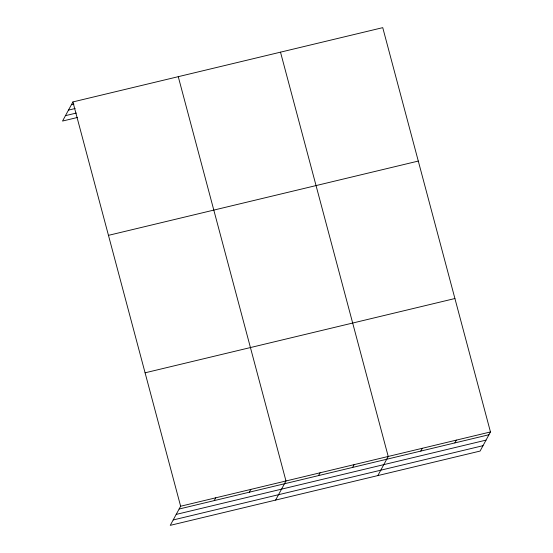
<?xml version="1.0" encoding="UTF-8"?>
<svg xmlns="http://www.w3.org/2000/svg" width="553" height="553" viewBox="0 0 553 553"><rect width="100%" height="100%" fill="white"/><g stroke="black" fill="none" stroke-linecap="round" stroke-linejoin="round"><path stroke-width="0.83" d="M72.913 101.932L180.637 506.23L170.255 525.35L480.087 451.068L490.463 431.948L382.745 27.65L72.913 101.932L62.537 121.052L77.586 117.443M214.239 500.603L215.753 497.811M249.348 492.184L250.862 489.391M275.601 500.092L285.977 480.979L178.26 76.673M318.549 475.594L320.063 472.808M352.627 467.423L354.141 464.631M377.844 475.58L388.22 456.46L280.502 52.162M420.792 451.082L422.305 448.289M454.87 442.912L456.384 440.119M71.399 104.717L73.908 104.116M68.475 110.109L75.167 108.506M65.461 115.66L76.328 113.054M108.464 235.35L418.289 161.068M145.086 372.812L454.919 298.53M180.637 506.23L490.463 431.948M179.124 509.023L488.949 434.741M176.2 514.408L486.025 440.126M173.186 519.958L483.011 445.683"/></g></svg>
